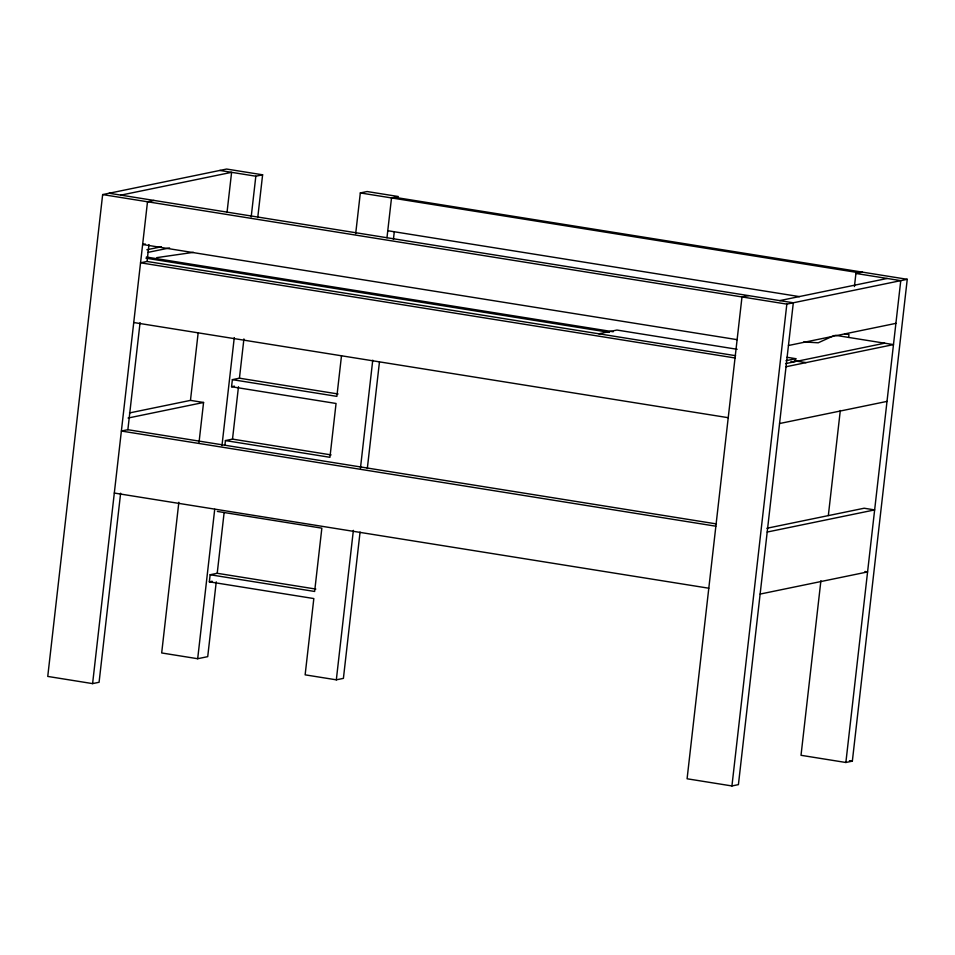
<?xml version="1.0" encoding="UTF-8"?>
<svg xmlns="http://www.w3.org/2000/svg" width="955" height="955" viewBox="0 0 955 955"><rect width="100%" height="100%" fill="white"/><g stroke="black" fill="none" stroke-linecap="round" stroke-linejoin="round"><path stroke-width="1.43" d="M257.755 217.513L262.613 174.801L226.61 169.047L102.651 194.581L47.75 676.427L92.599 683.613L99.081 682.276L120.628 493.198M92.599 683.613L147.5 201.768L153.982 200.431M715.856 526.205L121.381 431.039L127.863 429.702L140.063 322.659M735.028 357.982L140.54 262.804L147.034 261.467L148.956 244.564M178.848 502.282L161.681 652.957L197.685 658.723L207.724 656.646L216.248 581.846M129.474 412.942L190.463 400.384L198.151 332.925M199.034 442.344L203.57 402.473L190.463 400.384M227.063 212.106L231.599 172.33L120.915 195.13M197.685 658.723L214.72 509.254M221.966 445.615L234.273 337.581M360.071 532.042L343.406 678.372L336.327 679.829L305.134 674.839L313.825 598.558L209.336 581.834L210.148 574.743L217.215 573.287L315.83 589.068M224.95 444.827L225.428 440.577L232.507 439.121L331.11 454.902M225.428 440.577L329.929 457.302L336.053 403.476L231.564 386.739L232.375 379.648L239.442 378.192L338.058 393.973M251.189 216.904L255.833 176.209L262.613 174.801M217.215 573.287L224.091 512.919M232.507 439.121L238.475 386.739M239.442 378.192L243.919 338.918M341.508 355.654L336.864 396.373L232.375 379.648M355.69 233.629L360.322 192.934L367.114 191.537L398.307 196.527L391.514 197.924L386.966 237.783M336.327 679.829L353.362 530.359M360.441 468.213L372.748 360.178M367.317 468.487L379.445 362.064M393.412 239.395L394.26 231.993M748.469 295.596L741.987 296.933L687.087 778.779L731.936 785.953L786.836 304.12L907.25 279.302L852.349 761.147L845.867 762.484L801.018 755.298L820.906 580.676M786.968 357.265L795.766 358.674L795.431 361.599L785.571 363.628M828.331 515.557L840.304 410.495M848.625 337.425L848.959 334.501L844.542 333.796M854.427 286.536L855.919 273.452L862.401 272.115M845.867 762.484L900.768 280.639L855.919 273.452M834.252 335.48L818.22 342.797L803.764 341.926M145.232 243.955L142.629 244.492L737.117 339.658M146.879 249.756L161.395 246.76M147.715 252.43L169.572 247.93M231.564 386.739L234.393 386.154M128.066 418.039L203.57 402.473M598.785 333.796L616.954 330.048L737.141 349.291M779.758 300.61L887.207 278.466M788.448 345.507L895.897 323.363M785.977 360.692L795.766 358.674M797.246 361.217L884.7 343.191M786.025 366.744L893.474 344.6L835.386 335.3M779.555 423.531L887.004 401.398M209.336 581.834L212.165 581.249M766.877 528.27L864.156 508.227L874.649 509.91L767.199 532.042M760.132 594.07L867.582 571.926L864.955 571.508M731.936 785.953L738.418 784.628L793.318 302.783L109.133 193.244M156.716 257.635L193.459 252.347M394.582 197.291L907.25 279.302M219.817 170.444L255.833 176.209M360.322 192.934L859.154 272.784M387.778 230.716L799.538 296.635M102.651 194.581L786.836 304.12M146.378 257.026L613.182 331.755M794.297 360.751L806.02 362.625M145.936 258.184L609.195 332.34M790.955 361.444L793.88 361.909M147.034 261.467L735.625 355.702M133.748 322.527L728.223 417.693M127.863 429.702L716.453 523.925M114.314 493.055L708.801 588.22M217.358 511.438L321.847 528.163L314.637 591.467L210.148 574.743M849.461 760.681L852.349 761.147"/></g></svg>
